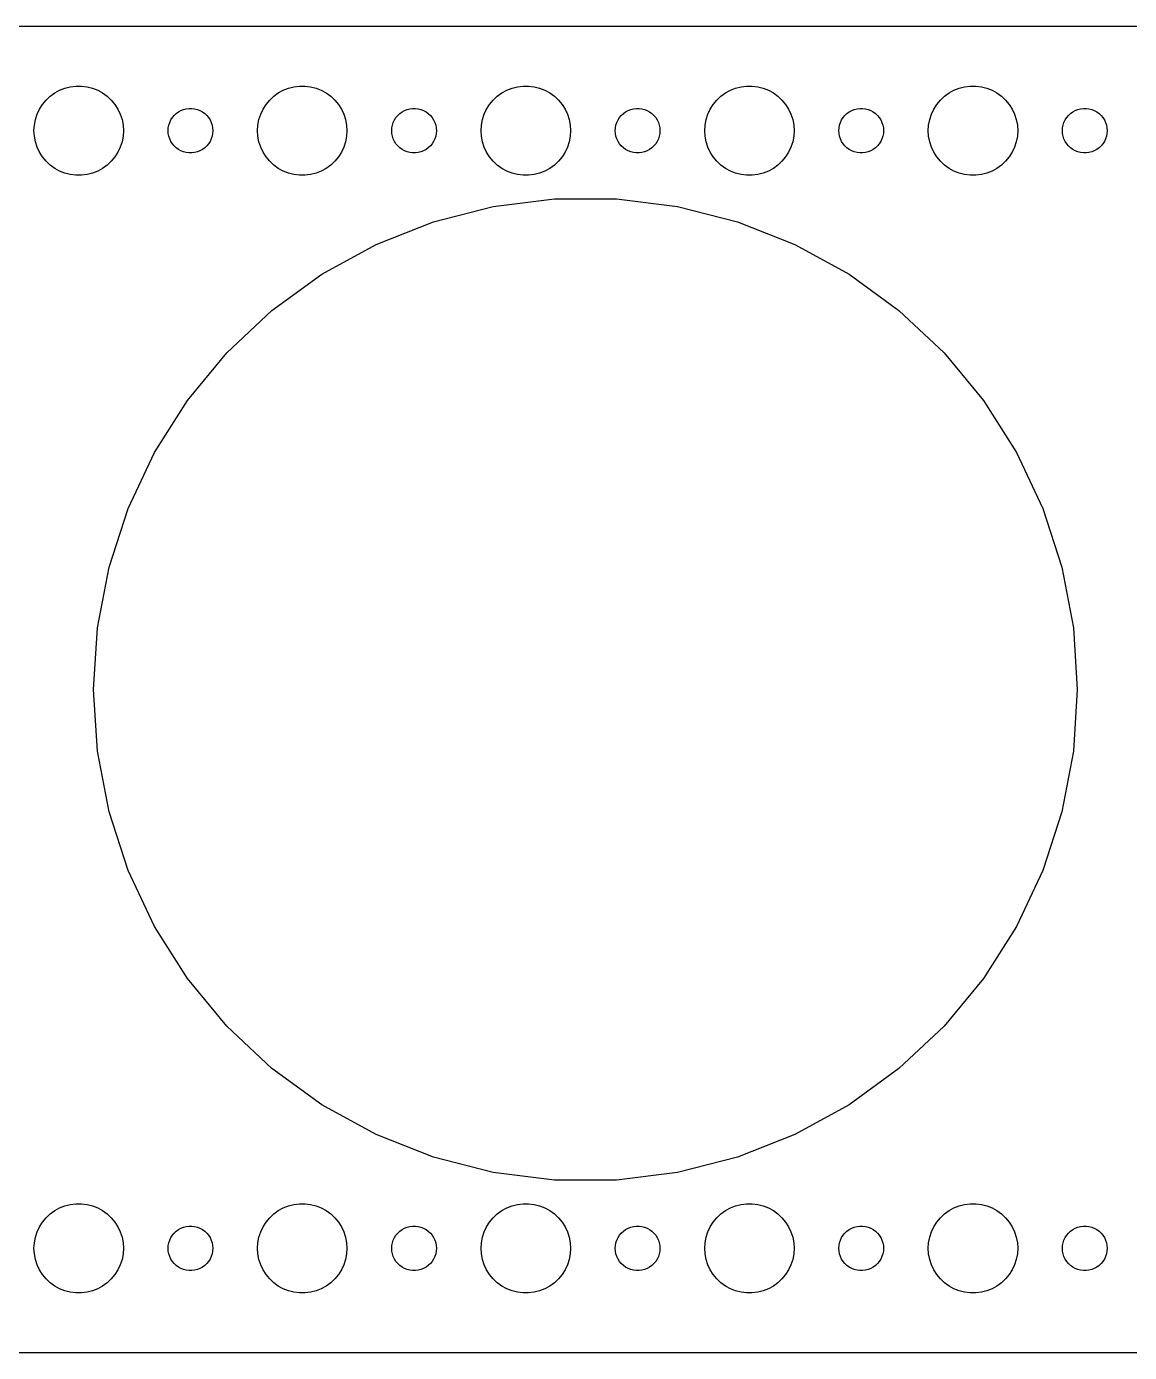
# Model space of a CAD drawing. Header units: metres. Extents: x -187 to 187, y -44 to 44.
# Drawn here: x -108.5 to -34.5, y -44.5 to 44.5 of the extents above; entities that cross this region are included whole.
import ezdxf

# ---------------------------------------------------------------- set-up
doc = ezdxf.new("R2010")
doc.units = ezdxf.units.M

msp = doc.modelspace()

# ---------------------------------------------------------------- linework, layer by layer
for p, q in [((182.314, 44.4901), (-182.314, 44.4901)), ((-106.607, 40.033), (-106.277, 40.2145)), ((-106.277, 40.2145), (-105.927, 40.3532)), ((-105.927, 40.3532), (-105.562, 40.4469)), ((-105.562, 40.4469), (-105.188, 40.4941)), ((-105.188, 40.4941), (-104.812, 40.4941)), ((-104.812, 40.4941), (-104.438, 40.4469)), ((-104.438, 40.4469), (-104.073, 40.3532)), ((-104.073, 40.3532), (-103.723, 40.2145)), ((-103.723, 40.2145), (-103.393, 40.033)), ((-91.6075, 40.033), (-91.2773, 40.2145)), ((-91.2773, 40.2145), (-90.927, 40.3532)), ((-90.927, 40.3532), (-90.5621, 40.4469)), ((-90.5621, 40.4469), (-90.1884, 40.4941)), ((-90.1884, 40.4941), (-89.8116, 40.4941)), ((-89.8116, 40.4941), (-89.4379, 40.4469)), ((-89.4379, 40.4469), (-89.073, 40.3532)), ((-89.073, 40.3532), (-88.7227, 40.2145)), ((-88.7227, 40.2145), (-88.3925, 40.033)), ((-76.6075, 40.033), (-76.2773, 40.2145)), ((-76.2773, 40.2145), (-75.927, 40.3532)), ((-75.927, 40.3532), (-75.5621, 40.4469)), ((-75.5621, 40.4469), (-75.1884, 40.4941)), ((-75.1884, 40.4941), (-74.8116, 40.4941)), ((-74.8116, 40.4941), (-74.4379, 40.4469)), ((-74.4379, 40.4469), (-74.073, 40.3532)), ((-74.073, 40.3532), (-73.7227, 40.2145)), ((-73.7227, 40.2145), (-73.3925, 40.033)), ((-61.6075, 40.033), (-61.2773, 40.2145)), ((-61.2773, 40.2145), (-60.927, 40.3532)), ((-60.927, 40.3532), (-60.5621, 40.4469)), ((-60.5621, 40.4469), (-60.1884, 40.4941)), ((-60.1884, 40.4941), (-59.8116, 40.4941)), ((-59.8116, 40.4941), (-59.4379, 40.4469)), ((-59.4379, 40.4469), (-59.0729, 40.3532)), ((-59.0729, 40.3532), (-58.7227, 40.2145)), ((-58.7227, 40.2145), (-58.3925, 40.033)), ((-46.6075, 40.033), (-46.2773, 40.2145)), ((-46.2773, 40.2145), (-45.927, 40.3532)), ((-45.927, 40.3532), (-45.5621, 40.4469)), ((-45.5621, 40.4469), (-45.1884, 40.4941)), ((-45.1884, 40.4941), (-44.8116, 40.4941)), ((-44.8116, 40.4941), (-44.4379, 40.4469)), ((-44.4379, 40.4469), (-44.0729, 40.3532)), ((-44.0729, 40.3532), (-43.7227, 40.2145)), ((-43.7227, 40.2145), (-43.3925, 40.033)), ((-107.629, 38.9453), (-107.427, 39.2634)), ((-107.427, 39.2634), (-107.187, 39.5536)), ((-107.187, 39.5536), (-106.912, 39.8115)), ((-106.912, 39.8115), (-106.607, 40.033)), ((-103.393, 40.033), (-103.088, 39.8115)), ((-103.088, 39.8115), (-102.813, 39.5536)), ((-102.813, 39.5536), (-102.573, 39.2634)), ((-102.573, 39.2634), (-102.371, 38.9453)), ((-92.6289, 38.9453), (-92.427, 39.2634)), ((-92.427, 39.2634), (-92.1869, 39.5536)), ((-92.1869, 39.5536), (-91.9123, 39.8115)), ((-91.9123, 39.8115), (-91.6075, 40.033)), ((-88.3925, 40.033), (-88.0877, 39.8115)), ((-88.0877, 39.8115), (-87.8131, 39.5536)), ((-87.8131, 39.5536), (-87.573, 39.2634)), ((-87.573, 39.2634), (-87.3711, 38.9453)), ((-77.6289, 38.9453), (-77.427, 39.2634)), ((-77.427, 39.2634), (-77.1869, 39.5536)), ((-77.1869, 39.5536), (-76.9123, 39.8115)), ((-76.9123, 39.8115), (-76.6075, 40.033)), ((-73.3925, 40.033), (-73.0877, 39.8115)), ((-73.0877, 39.8115), (-72.8131, 39.5536)), ((-72.8131, 39.5536), (-72.573, 39.2634)), ((-72.573, 39.2634), (-72.3711, 38.9453)), ((-62.6289, 38.9453), (-62.427, 39.2634)), ((-62.427, 39.2634), (-62.1869, 39.5536)), ((-62.1869, 39.5536), (-61.9123, 39.8115)), ((-61.9123, 39.8115), (-61.6075, 40.033)), ((-58.3925, 40.033), (-58.0877, 39.8115)), ((-58.0877, 39.8115), (-57.8131, 39.5536)), ((-57.8131, 39.5536), (-57.5729, 39.2634)), ((-57.5729, 39.2634), (-57.3711, 38.9453)), ((-47.6289, 38.9453), (-47.427, 39.2634)), ((-47.427, 39.2634), (-47.1869, 39.5536)), ((-47.1869, 39.5536), (-46.9123, 39.8115)), ((-46.9123, 39.8115), (-46.6075, 40.033)), ((-43.3925, 40.033), (-43.0877, 39.8115)), ((-43.0877, 39.8115), (-42.8131, 39.5536)), ((-42.8131, 39.5536), (-42.5729, 39.2634)), ((-42.5729, 39.2634), (-42.3711, 38.9453)), ((-107.906, 38.2461), (-107.789, 38.6044)), ((-107.789, 38.6044), (-107.629, 38.9453)), ((-102.371, 38.9453), (-102.211, 38.6044)), ((-102.211, 38.6044), (-102.094, 38.2461)), ((-98.8145, 38.2226), (-98.7135, 38.3817)), ((-98.7135, 38.3817), (-98.5934, 38.5268)), ((-98.5934, 38.5268), (-98.4561, 38.6558)), ((-98.4561, 38.6558), (-98.3037, 38.7665)), ((-98.3037, 38.7665), (-98.1387, 38.8572)), ((-98.1387, 38.8572), (-97.9635, 38.9266)), ((-97.9635, 38.9266), (-97.7811, 38.9734)), ((-97.7811, 38.9734), (-97.5942, 38.997)), ((-97.5942, 38.997), (-97.4058, 38.997)), ((-97.4058, 38.997), (-97.2189, 38.9734)), ((-97.2189, 38.9734), (-97.0365, 38.9266)), ((-97.0365, 38.9266), (-96.8613, 38.8572)), ((-96.8613, 38.8572), (-96.6963, 38.7665)), ((-96.6963, 38.7665), (-96.5439, 38.6558)), ((-96.5439, 38.6558), (-96.4065, 38.5268)), ((-96.4065, 38.5268), (-96.2865, 38.3817)), ((-96.2865, 38.3817), (-96.1855, 38.2226)), ((-92.9057, 38.2461), (-92.7893, 38.6044)), ((-92.7893, 38.6044), (-92.6289, 38.9453)), ((-87.3711, 38.9453), (-87.2107, 38.6044)), ((-87.2107, 38.6044), (-87.0943, 38.2461)), ((-83.8145, 38.2226), (-83.7135, 38.3817)), ((-83.7135, 38.3817), (-83.5934, 38.5268)), ((-83.5934, 38.5268), (-83.4561, 38.6558)), ((-83.4561, 38.6558), (-83.3037, 38.7665)), ((-83.3037, 38.7665), (-83.1387, 38.8572)), ((-83.1387, 38.8572), (-82.9635, 38.9266)), ((-82.9635, 38.9266), (-82.7811, 38.9734)), ((-82.7811, 38.9734), (-82.5942, 38.997)), ((-82.5942, 38.997), (-82.4058, 38.997)), ((-82.4058, 38.997), (-82.2189, 38.9734)), ((-82.2189, 38.9734), (-82.0365, 38.9266)), ((-82.0365, 38.9266), (-81.8613, 38.8572)), ((-81.8613, 38.8572), (-81.6963, 38.7665)), ((-81.6963, 38.7665), (-81.5439, 38.6558)), ((-81.5439, 38.6558), (-81.4065, 38.5268)), ((-81.4065, 38.5268), (-81.2865, 38.3817)), ((-81.2865, 38.3817), (-81.1855, 38.2226)), ((-77.9057, 38.2461), (-77.7893, 38.6044)), ((-77.7893, 38.6044), (-77.6289, 38.9453)), ((-72.3711, 38.9453), (-72.2107, 38.6044)), ((-72.2107, 38.6044), (-72.0943, 38.2461)), ((-68.8145, 38.2226), (-68.7135, 38.3817)), ((-68.7135, 38.3817), (-68.5934, 38.5268)), ((-68.5934, 38.5268), (-68.4561, 38.6558)), ((-68.4561, 38.6558), (-68.3037, 38.7665)), ((-68.3037, 38.7665), (-68.1387, 38.8572)), ((-68.1387, 38.8572), (-67.9635, 38.9266)), ((-67.9635, 38.9266), (-67.7811, 38.9734)), ((-67.7811, 38.9734), (-67.5942, 38.997)), ((-67.5942, 38.997), (-67.4058, 38.997)), ((-67.4058, 38.997), (-67.2189, 38.9734)), ((-67.2189, 38.9734), (-67.0365, 38.9266)), ((-67.0365, 38.9266), (-66.8613, 38.8572)), ((-66.8613, 38.8572), (-66.6963, 38.7665)), ((-66.6963, 38.7665), (-66.5439, 38.6558)), ((-66.5439, 38.6558), (-66.4065, 38.5268)), ((-66.4065, 38.5268), (-66.2865, 38.3817)), ((-66.2865, 38.3817), (-66.1855, 38.2226)), ((-62.9057, 38.2461), (-62.7893, 38.6044)), ((-62.7893, 38.6044), (-62.6289, 38.9453)), ((-57.3711, 38.9453), (-57.2107, 38.6044)), ((-57.2107, 38.6044), (-57.0942, 38.2461)), ((-53.8145, 38.2226), (-53.7135, 38.3817)), ((-53.7135, 38.3817), (-53.5934, 38.5268)), ((-53.5934, 38.5268), (-53.4561, 38.6558)), ((-53.4561, 38.6558), (-53.3037, 38.7665)), ((-53.3037, 38.7665), (-53.1387, 38.8572)), ((-53.1387, 38.8572), (-52.9635, 38.9266)), ((-52.9635, 38.9266), (-52.7811, 38.9734)), ((-52.7811, 38.9734), (-52.5942, 38.997)), ((-52.5942, 38.997), (-52.4058, 38.997)), ((-52.4058, 38.997), (-52.2189, 38.9734)), ((-52.2189, 38.9734), (-52.0365, 38.9266)), ((-52.0365, 38.9266), (-51.8613, 38.8572)), ((-51.8613, 38.8572), (-51.6963, 38.7665)), ((-51.6963, 38.7665), (-51.5439, 38.6558)), ((-51.5439, 38.6558), (-51.4065, 38.5268)), ((-51.4065, 38.5268), (-51.2865, 38.3817)), ((-51.2865, 38.3817), (-51.1855, 38.2226)), ((-47.9057, 38.2461), (-47.7893, 38.6044)), ((-47.7893, 38.6044), (-47.6289, 38.9453)), ((-42.3711, 38.9453), (-42.2107, 38.6044)), ((-42.2107, 38.6044), (-42.0942, 38.2461)), ((-38.8145, 38.2226), (-38.7135, 38.3817)), ((-38.7135, 38.3817), (-38.5934, 38.5268)), ((-38.5934, 38.5268), (-38.4561, 38.6558)), ((-38.4561, 38.6558), (-38.3037, 38.7665)), ((-38.3037, 38.7665), (-38.1387, 38.8572)), ((-38.1387, 38.8572), (-37.9635, 38.9266)), ((-37.9635, 38.9266), (-37.7811, 38.9734)), ((-37.7811, 38.9734), (-37.5942, 38.997)), ((-37.5942, 38.997), (-37.4058, 38.997)), ((-37.4058, 38.997), (-37.2189, 38.9734)), ((-37.2189, 38.9734), (-37.0365, 38.9266)), ((-37.0365, 38.9266), (-36.8613, 38.8572)), ((-36.8613, 38.8572), (-36.6963, 38.7665)), ((-36.6963, 38.7665), (-36.5439, 38.6558)), ((-36.5439, 38.6558), (-36.4065, 38.5268)), ((-36.4065, 38.5268), (-36.2865, 38.3817)), ((-36.2865, 38.3817), (-36.1855, 38.2226)), ((-108, 37.5), (-107.976, 37.876)), ((-107.976, 37.124), (-108, 37.5)), ((-107.976, 37.876), (-107.906, 38.2461)), ((-102.094, 38.2461), (-102.024, 37.876)), ((-102.024, 37.876), (-102, 37.5)), ((-102, 37.5), (-102.024, 37.124)), ((-99, 37.5), (-98.9882, 37.688)), ((-98.9882, 37.312), (-99, 37.5)), ((-98.9882, 37.688), (-98.9529, 37.873)), ((-98.9529, 37.873), (-98.8947, 38.0522)), ((-98.8947, 38.0522), (-98.8145, 38.2226)), ((-96.1855, 38.2226), (-96.1053, 38.0522)), ((-96.1053, 38.0522), (-96.0471, 37.873)), ((-96.0471, 37.873), (-96.0118, 37.688)), ((-96.0118, 37.688), (-96, 37.5)), ((-96, 37.5), (-96.0118, 37.312)), ((-93, 37.5), (-92.9763, 37.876)), ((-92.9763, 37.124), (-93, 37.5)), ((-92.9763, 37.876), (-92.9057, 38.2461)), ((-87.0943, 38.2461), (-87.0237, 37.876)), ((-87.0237, 37.876), (-87, 37.5)), ((-87, 37.5), (-87.0237, 37.124)), ((-84, 37.5), (-83.9882, 37.688)), ((-83.9882, 37.312), (-84, 37.5)), ((-83.9882, 37.688), (-83.9529, 37.873)), ((-83.9529, 37.873), (-83.8947, 38.0522)), ((-83.8947, 38.0522), (-83.8145, 38.2226)), ((-81.1855, 38.2226), (-81.1053, 38.0522)), ((-81.1053, 38.0522), (-81.0471, 37.873)), ((-81.0471, 37.873), (-81.0118, 37.688)), ((-81.0118, 37.688), (-81, 37.5)), ((-81, 37.5), (-81.0118, 37.312)), ((-78, 37.5), (-77.9763, 37.876)), ((-77.9763, 37.124), (-78, 37.5)), ((-77.9763, 37.876), (-77.9057, 38.2461)), ((-72.0943, 38.2461), (-72.0237, 37.876)), ((-72.0237, 37.876), (-72, 37.5)), ((-72, 37.5), (-72.0237, 37.124)), ((-69, 37.5), (-68.9882, 37.688)), ((-68.9882, 37.312), (-69, 37.5)), ((-68.9882, 37.688), (-68.9529, 37.873)), ((-68.9529, 37.873), (-68.8947, 38.0522)), ((-68.8947, 38.0522), (-68.8145, 38.2226)), ((-66.1855, 38.2226), (-66.1053, 38.0522)), ((-66.1053, 38.0522), (-66.0471, 37.873)), ((-66.0471, 37.873), (-66.0118, 37.688)), ((-66.0118, 37.688), (-66, 37.5)), ((-66, 37.5), (-66.0118, 37.312)), ((-63, 37.5), (-62.9763, 37.876)), ((-62.9763, 37.124), (-63, 37.5)), ((-62.9763, 37.876), (-62.9057, 38.2461)), ((-57.0942, 38.2461), (-57.0237, 37.876)), ((-57.0237, 37.876), (-57, 37.5)), ((-57, 37.5), (-57.0237, 37.124)), ((-54, 37.5), (-53.9882, 37.688)), ((-53.9882, 37.312), (-54, 37.5)), ((-53.9882, 37.688), (-53.9529, 37.873)), ((-53.9529, 37.873), (-53.8947, 38.0522)), ((-53.8947, 38.0522), (-53.8145, 38.2226)), ((-51.1855, 38.2226), (-51.1053, 38.0522)), ((-51.1053, 38.0522), (-51.0471, 37.873)), ((-51.0471, 37.873), (-51.0118, 37.688)), ((-51.0118, 37.688), (-51, 37.5)), ((-51, 37.5), (-51.0118, 37.312)), ((-48, 37.5), (-47.9763, 37.876)), ((-47.9763, 37.124), (-48, 37.5)), ((-47.9763, 37.876), (-47.9057, 38.2461)), ((-42.0942, 38.2461), (-42.0237, 37.876)), ((-42.0237, 37.876), (-42, 37.5)), ((-42, 37.5), (-42.0237, 37.124)), ((-39, 37.5), (-38.9882, 37.688)), ((-38.9882, 37.312), (-39, 37.5)), ((-38.9882, 37.688), (-38.9529, 37.873)), ((-38.9529, 37.873), (-38.8947, 38.0522)), ((-38.8947, 38.0522), (-38.8145, 38.2226)), ((-36.1855, 38.2226), (-36.1053, 38.0522)), ((-36.1053, 38.0522), (-36.0471, 37.873)), ((-36.0471, 37.873), (-36.0118, 37.688)), ((-36.0118, 37.688), (-36, 37.5)), ((-36, 37.5), (-36.0118, 37.312)), ((-107.906, 36.7539), (-107.976, 37.124)), ((-107.789, 36.3956), (-107.906, 36.7539)), ((-102.094, 36.7539), (-102.211, 36.3956)), ((-102.024, 37.124), (-102.094, 36.7539)), ((-98.9529, 37.127), (-98.9882, 37.312)), ((-98.8947, 36.9478), (-98.9529, 37.127)), ((-98.8145, 36.7774), (-98.8947, 36.9478)), ((-98.7135, 36.6183), (-98.8145, 36.7774)), ((-98.5934, 36.4732), (-98.7135, 36.6183)), ((-96.2865, 36.6183), (-96.4065, 36.4732)), ((-96.1855, 36.7774), (-96.2865, 36.6183)), ((-96.1053, 36.9478), (-96.1855, 36.7774)), ((-96.0471, 37.127), (-96.1053, 36.9478)), ((-96.0118, 37.312), (-96.0471, 37.127)), ((-92.9057, 36.7539), (-92.9763, 37.124)), ((-92.7893, 36.3956), (-92.9057, 36.7539)), ((-87.0943, 36.7539), (-87.2107, 36.3956)), ((-87.0237, 37.124), (-87.0943, 36.7539)), ((-83.9529, 37.127), (-83.9882, 37.312)), ((-83.8947, 36.9478), (-83.9529, 37.127)), ((-83.8145, 36.7774), (-83.8947, 36.9478)), ((-83.7135, 36.6183), (-83.8145, 36.7774)), ((-83.5934, 36.4732), (-83.7135, 36.6183)), ((-81.2865, 36.6183), (-81.4065, 36.4732)), ((-81.1855, 36.7774), (-81.2865, 36.6183)), ((-81.1053, 36.9478), (-81.1855, 36.7774)), ((-81.0471, 37.127), (-81.1053, 36.9478)), ((-81.0118, 37.312), (-81.0471, 37.127)), ((-77.9057, 36.7539), (-77.9763, 37.124)), ((-77.7893, 36.3956), (-77.9057, 36.7539)), ((-72.0943, 36.7539), (-72.2107, 36.3956)), ((-72.0237, 37.124), (-72.0943, 36.7539)), ((-68.9529, 37.127), (-68.9882, 37.312)), ((-68.8947, 36.9478), (-68.9529, 37.127)), ((-68.8145, 36.7774), (-68.8947, 36.9478)), ((-68.7135, 36.6183), (-68.8145, 36.7774)), ((-68.5934, 36.4732), (-68.7135, 36.6183)), ((-66.2865, 36.6183), (-66.4065, 36.4732)), ((-66.1855, 36.7774), (-66.2865, 36.6183)), ((-66.1053, 36.9478), (-66.1855, 36.7774)), ((-66.0471, 37.127), (-66.1053, 36.9478)), ((-66.0118, 37.312), (-66.0471, 37.127)), ((-62.9057, 36.7539), (-62.9763, 37.124)), ((-62.7893, 36.3956), (-62.9057, 36.7539)), ((-57.0942, 36.7539), (-57.2107, 36.3956)), ((-57.0237, 37.124), (-57.0942, 36.7539)), ((-53.9529, 37.127), (-53.9882, 37.312)), ((-53.8947, 36.9478), (-53.9529, 37.127)), ((-53.8145, 36.7774), (-53.8947, 36.9478)), ((-53.7135, 36.6183), (-53.8145, 36.7774)), ((-53.5934, 36.4732), (-53.7135, 36.6183)), ((-51.2865, 36.6183), (-51.4065, 36.4732)), ((-51.1855, 36.7774), (-51.2865, 36.6183)), ((-51.1053, 36.9478), (-51.1855, 36.7774)), ((-51.0471, 37.127), (-51.1053, 36.9478)), ((-51.0118, 37.312), (-51.0471, 37.127)), ((-47.9057, 36.7539), (-47.9763, 37.124)), ((-47.7893, 36.3956), (-47.9057, 36.7539)), ((-42.0942, 36.7539), (-42.2107, 36.3956)), ((-42.0237, 37.124), (-42.0942, 36.7539)), ((-38.9529, 37.127), (-38.9882, 37.312)), ((-38.8947, 36.9478), (-38.9529, 37.127)), ((-38.8145, 36.7774), (-38.8947, 36.9478)), ((-38.7135, 36.6183), (-38.8145, 36.7774)), ((-38.5934, 36.4732), (-38.7135, 36.6183)), ((-36.2865, 36.6183), (-36.4065, 36.4732)), ((-36.1855, 36.7774), (-36.2865, 36.6183)), ((-36.1053, 36.9478), (-36.1855, 36.7774)), ((-36.0471, 37.127), (-36.1053, 36.9478)), ((-36.0118, 37.312), (-36.0471, 37.127)), ((-107.629, 36.0547), (-107.789, 36.3956)), ((-107.427, 35.7366), (-107.629, 36.0547)), ((-107.187, 35.4464), (-107.427, 35.7366)), ((-102.573, 35.7366), (-102.813, 35.4464)), ((-102.371, 36.0547), (-102.573, 35.7366)), ((-102.211, 36.3956), (-102.371, 36.0547)), ((-98.4561, 36.3442), (-98.5934, 36.4732)), ((-98.3037, 36.2335), (-98.4561, 36.3442)), ((-98.1387, 36.1428), (-98.3037, 36.2335)), ((-97.9635, 36.0734), (-98.1387, 36.1428)), ((-97.7811, 36.0266), (-97.9635, 36.0734)), ((-97.5942, 36.003), (-97.7811, 36.0266)), ((-97.4058, 36.003), (-97.5942, 36.003)), ((-97.2189, 36.0266), (-97.4058, 36.003)), ((-97.0365, 36.0734), (-97.2189, 36.0266)), ((-96.8613, 36.1428), (-97.0365, 36.0734)), ((-96.6963, 36.2335), (-96.8613, 36.1428)), ((-96.5439, 36.3442), (-96.6963, 36.2335)), ((-96.4065, 36.4732), (-96.5439, 36.3442)), ((-92.6289, 36.0547), (-92.7893, 36.3956)), ((-92.427, 35.7366), (-92.6289, 36.0547)), ((-92.1869, 35.4464), (-92.427, 35.7366)), ((-87.573, 35.7366), (-87.8131, 35.4464)), ((-87.3711, 36.0547), (-87.573, 35.7366)), ((-87.2107, 36.3956), (-87.3711, 36.0547)), ((-83.4561, 36.3442), (-83.5934, 36.4732)), ((-83.3037, 36.2335), (-83.4561, 36.3442)), ((-83.1387, 36.1428), (-83.3037, 36.2335)), ((-82.9635, 36.0734), (-83.1387, 36.1428)), ((-82.7811, 36.0266), (-82.9635, 36.0734)), ((-82.5942, 36.003), (-82.7811, 36.0266)), ((-82.4058, 36.003), (-82.5942, 36.003)), ((-82.2189, 36.0266), (-82.4058, 36.003)), ((-82.0365, 36.0734), (-82.2189, 36.0266)), ((-81.8613, 36.1428), (-82.0365, 36.0734)), ((-81.6963, 36.2335), (-81.8613, 36.1428)), ((-81.5439, 36.3442), (-81.6963, 36.2335)), ((-81.4065, 36.4732), (-81.5439, 36.3442)), ((-77.6289, 36.0547), (-77.7893, 36.3956)), ((-77.427, 35.7366), (-77.6289, 36.0547)), ((-77.1869, 35.4464), (-77.427, 35.7366)), ((-72.573, 35.7366), (-72.8131, 35.4464)), ((-72.3711, 36.0547), (-72.573, 35.7366)), ((-72.2107, 36.3956), (-72.3711, 36.0547)), ((-68.4561, 36.3442), (-68.5934, 36.4732)), ((-68.3037, 36.2335), (-68.4561, 36.3442)), ((-68.1387, 36.1428), (-68.3037, 36.2335)), ((-67.9635, 36.0734), (-68.1387, 36.1428)), ((-67.7811, 36.0266), (-67.9635, 36.0734)), ((-67.5942, 36.003), (-67.7811, 36.0266)), ((-67.4058, 36.003), (-67.5942, 36.003)), ((-67.2189, 36.0266), (-67.4058, 36.003)), ((-67.0365, 36.0734), (-67.2189, 36.0266)), ((-66.8613, 36.1428), (-67.0365, 36.0734)), ((-66.6963, 36.2335), (-66.8613, 36.1428)), ((-66.5439, 36.3442), (-66.6963, 36.2335)), ((-66.4065, 36.4732), (-66.5439, 36.3442)), ((-62.6289, 36.0547), (-62.7893, 36.3956)), ((-62.427, 35.7366), (-62.6289, 36.0547)), ((-62.1869, 35.4464), (-62.427, 35.7366)), ((-57.5729, 35.7366), (-57.8131, 35.4464)), ((-57.3711, 36.0547), (-57.5729, 35.7366)), ((-57.2107, 36.3956), (-57.3711, 36.0547)), ((-53.4561, 36.3442), (-53.5934, 36.4732)), ((-53.3037, 36.2335), (-53.4561, 36.3442)), ((-53.1387, 36.1428), (-53.3037, 36.2335)), ((-52.9635, 36.0734), (-53.1387, 36.1428)), ((-52.7811, 36.0266), (-52.9635, 36.0734)), ((-52.5942, 36.003), (-52.7811, 36.0266)), ((-52.4058, 36.003), (-52.5942, 36.003)), ((-52.2189, 36.0266), (-52.4058, 36.003)), ((-52.0365, 36.0734), (-52.2189, 36.0266)), ((-51.8613, 36.1428), (-52.0365, 36.0734)), ((-51.6963, 36.2335), (-51.8613, 36.1428)), ((-51.5439, 36.3442), (-51.6963, 36.2335)), ((-51.4065, 36.4732), (-51.5439, 36.3442)), ((-47.6289, 36.0547), (-47.7893, 36.3956)), ((-47.427, 35.7366), (-47.6289, 36.0547)), ((-47.1869, 35.4464), (-47.427, 35.7366)), ((-42.5729, 35.7366), (-42.8131, 35.4464)), ((-42.3711, 36.0547), (-42.5729, 35.7366)), ((-42.2107, 36.3956), (-42.3711, 36.0547)), ((-38.4561, 36.3442), (-38.5934, 36.4732)), ((-38.3037, 36.2335), (-38.4561, 36.3442)), ((-38.1387, 36.1428), (-38.3037, 36.2335)), ((-37.9635, 36.0734), (-38.1387, 36.1428)), ((-37.7811, 36.0266), (-37.9635, 36.0734)), ((-37.5942, 36.003), (-37.7811, 36.0266)), ((-37.4058, 36.003), (-37.5942, 36.003)), ((-37.2189, 36.0266), (-37.4058, 36.003)), ((-37.0365, 36.0734), (-37.2189, 36.0266)), ((-36.8613, 36.1428), (-37.0365, 36.0734)), ((-36.6963, 36.2335), (-36.8613, 36.1428)), ((-36.5439, 36.3442), (-36.6963, 36.2335)), ((-36.4065, 36.4732), (-36.5439, 36.3442)), ((-106.912, 35.1885), (-107.187, 35.4464)), ((-106.607, 34.967), (-106.912, 35.1885)), ((-106.277, 34.7855), (-106.607, 34.967)), ((-105.927, 34.6468), (-106.277, 34.7855)), ((-103.723, 34.7855), (-104.073, 34.6468)), ((-103.393, 34.967), (-103.723, 34.7855)), ((-103.088, 35.1885), (-103.393, 34.967)), ((-102.813, 35.4464), (-103.088, 35.1885)), ((-91.9123, 35.1885), (-92.1869, 35.4464)), ((-91.6075, 34.967), (-91.9123, 35.1885)), ((-91.2773, 34.7855), (-91.6075, 34.967)), ((-90.927, 34.6468), (-91.2773, 34.7855)), ((-88.7227, 34.7855), (-89.073, 34.6468)), ((-88.3925, 34.967), (-88.7227, 34.7855)), ((-88.0877, 35.1885), (-88.3925, 34.967)), ((-87.8131, 35.4464), (-88.0877, 35.1885)), ((-76.9123, 35.1885), (-77.1869, 35.4464)), ((-76.6075, 34.967), (-76.9123, 35.1885)), ((-76.2773, 34.7855), (-76.6075, 34.967)), ((-75.927, 34.6468), (-76.2773, 34.7855)), ((-73.7227, 34.7855), (-74.073, 34.6468)), ((-73.3925, 34.967), (-73.7227, 34.7855)), ((-73.0877, 35.1885), (-73.3925, 34.967)), ((-72.8131, 35.4464), (-73.0877, 35.1885)), ((-61.9123, 35.1885), (-62.1869, 35.4464)), ((-61.6075, 34.967), (-61.9123, 35.1885)), ((-61.2773, 34.7855), (-61.6075, 34.967)), ((-60.927, 34.6468), (-61.2773, 34.7855)), ((-58.7227, 34.7855), (-59.0729, 34.6468)), ((-58.3925, 34.967), (-58.7227, 34.7855)), ((-58.0877, 35.1885), (-58.3925, 34.967)), ((-57.8131, 35.4464), (-58.0877, 35.1885)), ((-46.9123, 35.1885), (-47.1869, 35.4464)), ((-46.6075, 34.967), (-46.9123, 35.1885)), ((-46.2773, 34.7855), (-46.6075, 34.967)), ((-45.927, 34.6468), (-46.2773, 34.7855)), ((-43.7227, 34.7855), (-44.0729, 34.6468)), ((-43.3925, 34.967), (-43.7227, 34.7855)), ((-43.0877, 35.1885), (-43.3925, 34.967)), ((-42.8131, 35.4464), (-43.0877, 35.1885)), ((-105.562, 34.5531), (-105.927, 34.6468)), ((-105.188, 34.5059), (-105.562, 34.5531)), ((-104.812, 34.5059), (-105.188, 34.5059)), ((-104.438, 34.5531), (-104.812, 34.5059)), ((-104.073, 34.6468), (-104.438, 34.5531)), ((-90.5621, 34.5531), (-90.927, 34.6468)), ((-90.1884, 34.5059), (-90.5621, 34.5531)), ((-89.8116, 34.5059), (-90.1884, 34.5059)), ((-89.4379, 34.5531), (-89.8116, 34.5059)), ((-89.073, 34.6468), (-89.4379, 34.5531)), ((-75.5621, 34.5531), (-75.927, 34.6468)), ((-75.1884, 34.5059), (-75.5621, 34.5531)), ((-74.8116, 34.5059), (-75.1884, 34.5059)), ((-74.4379, 34.5531), (-74.8116, 34.5059)), ((-74.073, 34.6468), (-74.4379, 34.5531)), ((-60.5621, 34.5531), (-60.927, 34.6468)), ((-60.1884, 34.5059), (-60.5621, 34.5531)), ((-59.8116, 34.5059), (-60.1884, 34.5059)), ((-59.4379, 34.5531), (-59.8116, 34.5059)), ((-59.0729, 34.6468), (-59.4379, 34.5531)), ((-45.5621, 34.5531), (-45.927, 34.6468)), ((-45.1884, 34.5059), (-45.5621, 34.5531)), ((-44.8116, 34.5059), (-45.1884, 34.5059)), ((-44.4379, 34.5531), (-44.8116, 34.5059)), ((-44.0729, 34.6468), (-44.4379, 34.5531)), ((-77.1836, 32.4155), (-73.0721, 32.9349)), ((-73.0721, 32.9349), (-68.9279, 32.9349)), ((-68.9279, 32.9349), (-64.8164, 32.4155)), ((-81.1976, 31.3849), (-77.1836, 32.4155)), ((-64.8164, 32.4155), (-60.8024, 31.3849)), ((-85.0507, 29.8593), (-81.1976, 31.3849)), ((-60.8024, 31.3849), (-56.9493, 29.8593)), ((-88.6823, 27.8628), (-85.0507, 29.8593)), ((-56.9493, 29.8593), (-53.3177, 27.8628)), ((-92.035, 25.4269), (-88.6823, 27.8628)), ((-53.3177, 27.8628), (-49.965, 25.4269)), ((-95.056, 22.59), (-92.035, 25.4269)), ((-49.965, 25.4269), (-46.944, 22.59)), ((-97.6976, 19.3969), (-95.056, 22.59)), ((-46.944, 22.59), (-44.3024, 19.3969)), ((-99.9181, 15.8979), (-97.6976, 19.3969)), ((-44.3024, 19.3969), (-42.0819, 15.8979)), ((-101.683, 12.1481), (-99.9181, 15.8979)), ((-42.0819, 15.8979), (-40.3174, 12.1481)), ((-102.963, 8.20676), (-101.683, 12.1481)), ((-40.3174, 12.1481), (-39.0367, 8.20676)), ((-103.74, 4.13599), (-102.963, 8.20676)), ((-39.0367, 8.20676), (-38.2602, 4.13599)), ((-104, 0), (-103.74, 4.13599)), ((-38.2602, 4.13599), (-38, 0)), ((-103.74, -4.13599), (-104, 0)), ((-38, 0), (-38.2602, -4.13599)), ((-102.963, -8.20676), (-103.74, -4.13599)), ((-38.2602, -4.13599), (-39.0367, -8.20676)), ((-101.683, -12.1481), (-102.963, -8.20676)), ((-39.0367, -8.20676), (-40.3174, -12.1481)), ((-99.9181, -15.8979), (-101.683, -12.1481)), ((-40.3174, -12.1481), (-42.0819, -15.8979)), ((-97.6976, -19.3969), (-99.9181, -15.8979)), ((-42.0819, -15.8979), (-44.3024, -19.3969)), ((-95.056, -22.59), (-97.6976, -19.3969)), ((-44.3024, -19.3969), (-46.944, -22.59)), ((-92.035, -25.4269), (-95.056, -22.59)), ((-46.944, -22.59), (-49.965, -25.4269)), ((-88.6823, -27.8628), (-92.035, -25.4269)), ((-49.965, -25.4269), (-53.3177, -27.8628)), ((-85.0507, -29.8593), (-88.6823, -27.8628)), ((-53.3177, -27.8628), (-56.9493, -29.8593)), ((-81.1976, -31.3849), (-85.0507, -29.8593)), ((-56.9493, -29.8593), (-60.8024, -31.3849)), ((-77.1836, -32.4155), (-81.1976, -31.3849)), ((-60.8024, -31.3849), (-64.8164, -32.4155)), ((-73.0721, -32.9349), (-77.1836, -32.4155)), ((-64.8164, -32.4155), (-68.9279, -32.9349)), ((-68.9279, -32.9349), (-73.0721, -32.9349)), ((-106.277, -34.7855), (-105.927, -34.6468)), ((-105.927, -34.6468), (-105.562, -34.5531)), ((-105.562, -34.5531), (-105.188, -34.5059)), ((-105.188, -34.5059), (-104.812, -34.5059)), ((-104.812, -34.5059), (-104.438, -34.5531)), ((-104.438, -34.5531), (-104.073, -34.6468)), ((-104.073, -34.6468), (-103.723, -34.7855)), ((-91.2773, -34.7855), (-90.927, -34.6468)), ((-90.927, -34.6468), (-90.5621, -34.5531)), ((-90.5621, -34.5531), (-90.1884, -34.5059)), ((-90.1884, -34.5059), (-89.8116, -34.5059)), ((-89.8116, -34.5059), (-89.4379, -34.5531)), ((-89.4379, -34.5531), (-89.073, -34.6468)), ((-89.073, -34.6468), (-88.7227, -34.7855)), ((-76.2773, -34.7855), (-75.927, -34.6468)), ((-75.927, -34.6468), (-75.5621, -34.5531)), ((-75.5621, -34.5531), (-75.1884, -34.5059)), ((-75.1884, -34.5059), (-74.8116, -34.5059)), ((-74.8116, -34.5059), (-74.4379, -34.5531)), ((-74.4379, -34.5531), (-74.073, -34.6468)), ((-74.073, -34.6468), (-73.7227, -34.7855)), ((-61.2773, -34.7855), (-60.927, -34.6468)), ((-60.927, -34.6468), (-60.5621, -34.5531)), ((-60.5621, -34.5531), (-60.1884, -34.5059)), ((-60.1884, -34.5059), (-59.8116, -34.5059)), ((-59.8116, -34.5059), (-59.4379, -34.5531)), ((-59.4379, -34.5531), (-59.0729, -34.6468)), ((-59.0729, -34.6468), (-58.7227, -34.7855)), ((-46.2773, -34.7855), (-45.927, -34.6468)), ((-45.927, -34.6468), (-45.5621, -34.5531)), ((-45.5621, -34.5531), (-45.1884, -34.5059)), ((-45.1884, -34.5059), (-44.8116, -34.5059)), ((-44.8116, -34.5059), (-44.4379, -34.5531)), ((-44.4379, -34.5531), (-44.0729, -34.6468)), ((-44.0729, -34.6468), (-43.7227, -34.7855)), ((-107.427, -35.7366), (-107.187, -35.4464)), ((-107.187, -35.4464), (-106.912, -35.1885)), ((-106.912, -35.1885), (-106.607, -34.967)), ((-106.607, -34.967), (-106.277, -34.7855)), ((-103.723, -34.7855), (-103.393, -34.967)), ((-103.393, -34.967), (-103.088, -35.1885)), ((-103.088, -35.1885), (-102.813, -35.4464)), ((-102.813, -35.4464), (-102.573, -35.7366)), ((-92.427, -35.7366), (-92.1869, -35.4464)), ((-92.1869, -35.4464), (-91.9123, -35.1885)), ((-91.9123, -35.1885), (-91.6075, -34.967)), ((-91.6075, -34.967), (-91.2773, -34.7855)), ((-88.7227, -34.7855), (-88.3925, -34.967)), ((-88.3925, -34.967), (-88.0877, -35.1885)), ((-88.0877, -35.1885), (-87.8131, -35.4464)), ((-87.8131, -35.4464), (-87.573, -35.7366)), ((-77.427, -35.7366), (-77.1869, -35.4464)), ((-77.1869, -35.4464), (-76.9123, -35.1885)), ((-76.9123, -35.1885), (-76.6075, -34.967)), ((-76.6075, -34.967), (-76.2773, -34.7855)), ((-73.7227, -34.7855), (-73.3925, -34.967)), ((-73.3925, -34.967), (-73.0877, -35.1885)), ((-73.0877, -35.1885), (-72.8131, -35.4464)), ((-72.8131, -35.4464), (-72.573, -35.7366)), ((-62.427, -35.7366), (-62.1869, -35.4464)), ((-62.1869, -35.4464), (-61.9123, -35.1885)), ((-61.9123, -35.1885), (-61.6075, -34.967)), ((-61.6075, -34.967), (-61.2773, -34.7855)), ((-58.7227, -34.7855), (-58.3925, -34.967)), ((-58.3925, -34.967), (-58.0877, -35.1885)), ((-58.0877, -35.1885), (-57.8131, -35.4464)), ((-57.8131, -35.4464), (-57.5729, -35.7366)), ((-47.427, -35.7366), (-47.1869, -35.4464)), ((-47.1869, -35.4464), (-46.9123, -35.1885)), ((-46.9123, -35.1885), (-46.6075, -34.967)), ((-46.6075, -34.967), (-46.2773, -34.7855)), ((-43.7227, -34.7855), (-43.3925, -34.967)), ((-43.3925, -34.967), (-43.0877, -35.1885)), ((-43.0877, -35.1885), (-42.8131, -35.4464)), ((-42.8131, -35.4464), (-42.5729, -35.7366)), ((-107.906, -36.7539), (-107.789, -36.3956)), ((-107.789, -36.3956), (-107.629, -36.0547)), ((-107.629, -36.0547), (-107.427, -35.7366)), ((-102.573, -35.7366), (-102.371, -36.0547)), ((-102.371, -36.0547), (-102.211, -36.3956)), ((-102.211, -36.3956), (-102.094, -36.7539)), ((-98.7135, -36.6183), (-98.5934, -36.4732)), ((-98.5934, -36.4732), (-98.4561, -36.3442)), ((-98.4561, -36.3442), (-98.3037, -36.2335)), ((-98.3037, -36.2335), (-98.1387, -36.1428)), ((-98.1387, -36.1428), (-97.9635, -36.0734)), ((-97.9635, -36.0734), (-97.7811, -36.0266)), ((-97.7811, -36.0266), (-97.5942, -36.003)), ((-97.5942, -36.003), (-97.4058, -36.003)), ((-97.4058, -36.003), (-97.2189, -36.0266)), ((-97.2189, -36.0266), (-97.0365, -36.0734)), ((-97.0365, -36.0734), (-96.8613, -36.1428)), ((-96.8613, -36.1428), (-96.6963, -36.2335)), ((-96.6963, -36.2335), (-96.5439, -36.3442)), ((-96.5439, -36.3442), (-96.4065, -36.4732)), ((-96.4065, -36.4732), (-96.2865, -36.6183)), ((-92.9057, -36.7539), (-92.7893, -36.3956)), ((-92.7893, -36.3956), (-92.6289, -36.0547)), ((-92.6289, -36.0547), (-92.427, -35.7366)), ((-87.573, -35.7366), (-87.3711, -36.0547)), ((-87.3711, -36.0547), (-87.2107, -36.3956)), ((-87.2107, -36.3956), (-87.0943, -36.7539)), ((-83.7135, -36.6183), (-83.5934, -36.4732)), ((-83.5934, -36.4732), (-83.4561, -36.3442)), ((-83.4561, -36.3442), (-83.3037, -36.2335)), ((-83.3037, -36.2335), (-83.1387, -36.1428)), ((-83.1387, -36.1428), (-82.9635, -36.0734)), ((-82.9635, -36.0734), (-82.7811, -36.0266)), ((-82.7811, -36.0266), (-82.5942, -36.003)), ((-82.5942, -36.003), (-82.4058, -36.003)), ((-82.4058, -36.003), (-82.2189, -36.0266)), ((-82.2189, -36.0266), (-82.0365, -36.0734)), ((-82.0365, -36.0734), (-81.8613, -36.1428)), ((-81.8613, -36.1428), (-81.6963, -36.2335)), ((-81.6963, -36.2335), (-81.5439, -36.3442)), ((-81.5439, -36.3442), (-81.4065, -36.4732)), ((-81.4065, -36.4732), (-81.2865, -36.6183)), ((-77.9057, -36.7539), (-77.7893, -36.3956)), ((-77.7893, -36.3956), (-77.6289, -36.0547)), ((-77.6289, -36.0547), (-77.427, -35.7366)), ((-72.573, -35.7366), (-72.3711, -36.0547)), ((-72.3711, -36.0547), (-72.2107, -36.3956)), ((-72.2107, -36.3956), (-72.0943, -36.7539)), ((-68.7135, -36.6183), (-68.5934, -36.4732)), ((-68.5934, -36.4732), (-68.4561, -36.3442)), ((-68.4561, -36.3442), (-68.3037, -36.2335)), ((-68.3037, -36.2335), (-68.1387, -36.1428)), ((-68.1387, -36.1428), (-67.9635, -36.0734)), ((-67.9635, -36.0734), (-67.7811, -36.0266)), ((-67.7811, -36.0266), (-67.5942, -36.003)), ((-67.5942, -36.003), (-67.4058, -36.003)), ((-67.4058, -36.003), (-67.2189, -36.0266)), ((-67.2189, -36.0266), (-67.0365, -36.0734)), ((-67.0365, -36.0734), (-66.8613, -36.1428)), ((-66.8613, -36.1428), (-66.6963, -36.2335)), ((-66.6963, -36.2335), (-66.5439, -36.3442)), ((-66.5439, -36.3442), (-66.4065, -36.4732)), ((-66.4065, -36.4732), (-66.2865, -36.6183)), ((-62.9057, -36.7539), (-62.7893, -36.3956)), ((-62.7893, -36.3956), (-62.6289, -36.0547)), ((-62.6289, -36.0547), (-62.427, -35.7366)), ((-57.5729, -35.7366), (-57.3711, -36.0547)), ((-57.3711, -36.0547), (-57.2107, -36.3956)), ((-57.2107, -36.3956), (-57.0942, -36.7539)), ((-53.7135, -36.6183), (-53.5934, -36.4732)), ((-53.5934, -36.4732), (-53.4561, -36.3442)), ((-53.4561, -36.3442), (-53.3037, -36.2335)), ((-53.3037, -36.2335), (-53.1387, -36.1428)), ((-53.1387, -36.1428), (-52.9635, -36.0734)), ((-52.9635, -36.0734), (-52.7811, -36.0266)), ((-52.7811, -36.0266), (-52.5942, -36.003)), ((-52.5942, -36.003), (-52.4058, -36.003)), ((-52.4058, -36.003), (-52.2189, -36.0266)), ((-52.2189, -36.0266), (-52.0365, -36.0734)), ((-52.0365, -36.0734), (-51.8613, -36.1428)), ((-51.8613, -36.1428), (-51.6963, -36.2335)), ((-51.6963, -36.2335), (-51.5439, -36.3442)), ((-51.5439, -36.3442), (-51.4065, -36.4732)), ((-51.4065, -36.4732), (-51.2865, -36.6183)), ((-47.9057, -36.7539), (-47.7893, -36.3956)), ((-47.7893, -36.3956), (-47.6289, -36.0547)), ((-47.6289, -36.0547), (-47.427, -35.7366)), ((-42.5729, -35.7366), (-42.3711, -36.0547)), ((-42.3711, -36.0547), (-42.2107, -36.3956)), ((-42.2107, -36.3956), (-42.0942, -36.7539)), ((-38.7135, -36.6183), (-38.5934, -36.4732)), ((-38.5934, -36.4732), (-38.4561, -36.3442)), ((-38.4561, -36.3442), (-38.3037, -36.2335)), ((-38.3037, -36.2335), (-38.1387, -36.1428)), ((-38.1387, -36.1428), (-37.9635, -36.0734)), ((-37.9635, -36.0734), (-37.7811, -36.0266)), ((-37.7811, -36.0266), (-37.5942, -36.003)), ((-37.5942, -36.003), (-37.4058, -36.003)), ((-37.4058, -36.003), (-37.2189, -36.0266)), ((-37.2189, -36.0266), (-37.0365, -36.0734)), ((-37.0365, -36.0734), (-36.8613, -36.1428)), ((-36.8613, -36.1428), (-36.6963, -36.2335)), ((-36.6963, -36.2335), (-36.5439, -36.3442)), ((-36.5439, -36.3442), (-36.4065, -36.4732)), ((-36.4065, -36.4732), (-36.2865, -36.6183)), ((-108, -37.5), (-107.976, -37.124)), ((-107.976, -37.124), (-107.906, -36.7539)), ((-102.094, -36.7539), (-102.024, -37.124)), ((-102.024, -37.124), (-102, -37.5)), ((-99, -37.5), (-98.9882, -37.312)), ((-98.9882, -37.312), (-98.9529, -37.127)), ((-98.9529, -37.127), (-98.8947, -36.9478)), ((-98.8947, -36.9478), (-98.8145, -36.7774)), ((-98.8145, -36.7774), (-98.7135, -36.6183)), ((-96.2865, -36.6183), (-96.1855, -36.7774)), ((-96.1855, -36.7774), (-96.1053, -36.9478)), ((-96.1053, -36.9478), (-96.0471, -37.127)), ((-96.0471, -37.127), (-96.0118, -37.312)), ((-96.0118, -37.312), (-96, -37.5)), ((-93, -37.5), (-92.9763, -37.124)), ((-92.9763, -37.124), (-92.9057, -36.7539)), ((-87.0943, -36.7539), (-87.0237, -37.124)), ((-87.0237, -37.124), (-87, -37.5)), ((-84, -37.5), (-83.9882, -37.312)), ((-83.9882, -37.312), (-83.9529, -37.127)), ((-83.9529, -37.127), (-83.8947, -36.9478)), ((-83.8947, -36.9478), (-83.8145, -36.7774)), ((-83.8145, -36.7774), (-83.7135, -36.6183)), ((-81.2865, -36.6183), (-81.1855, -36.7774)), ((-81.1855, -36.7774), (-81.1053, -36.9478)), ((-81.1053, -36.9478), (-81.0471, -37.127)), ((-81.0471, -37.127), (-81.0118, -37.312)), ((-81.0118, -37.312), (-81, -37.5)), ((-78, -37.5), (-77.9763, -37.124)), ((-77.9763, -37.124), (-77.9057, -36.7539)), ((-72.0943, -36.7539), (-72.0237, -37.124)), ((-72.0237, -37.124), (-72, -37.5)), ((-69, -37.5), (-68.9882, -37.312)), ((-68.9882, -37.312), (-68.9529, -37.127)), ((-68.9529, -37.127), (-68.8947, -36.9478)), ((-68.8947, -36.9478), (-68.8145, -36.7774)), ((-68.8145, -36.7774), (-68.7135, -36.6183)), ((-66.2865, -36.6183), (-66.1855, -36.7774)), ((-66.1855, -36.7774), (-66.1053, -36.9478)), ((-66.1053, -36.9478), (-66.0471, -37.127)), ((-66.0471, -37.127), (-66.0118, -37.312)), ((-66.0118, -37.312), (-66, -37.5)), ((-63, -37.5), (-62.9763, -37.124)), ((-62.9763, -37.124), (-62.9057, -36.7539)), ((-57.0942, -36.7539), (-57.0237, -37.124)), ((-57.0237, -37.124), (-57, -37.5)), ((-54, -37.5), (-53.9882, -37.312)), ((-53.9882, -37.312), (-53.9529, -37.127)), ((-53.9529, -37.127), (-53.8947, -36.9478)), ((-53.8947, -36.9478), (-53.8145, -36.7774)), ((-53.8145, -36.7774), (-53.7135, -36.6183)), ((-51.2865, -36.6183), (-51.1855, -36.7774)), ((-51.1855, -36.7774), (-51.1053, -36.9478)), ((-51.1053, -36.9478), (-51.0471, -37.127)), ((-51.0471, -37.127), (-51.0118, -37.312)), ((-51.0118, -37.312), (-51, -37.5)), ((-48, -37.5), (-47.9763, -37.124)), ((-47.9763, -37.124), (-47.9057, -36.7539)), ((-42.0942, -36.7539), (-42.0237, -37.124)), ((-42.0237, -37.124), (-42, -37.5)), ((-39, -37.5), (-38.9882, -37.312)), ((-38.9882, -37.312), (-38.9529, -37.127)), ((-38.9529, -37.127), (-38.8947, -36.9478)), ((-38.8947, -36.9478), (-38.8145, -36.7774)), ((-38.8145, -36.7774), (-38.7135, -36.6183)), ((-36.2865, -36.6183), (-36.1855, -36.7774)), ((-36.1855, -36.7774), (-36.1053, -36.9478)), ((-36.1053, -36.9478), (-36.0471, -37.127)), ((-36.0471, -37.127), (-36.0118, -37.312)), ((-36.0118, -37.312), (-36, -37.5)), ((-107.976, -37.876), (-108, -37.5)), ((-107.906, -38.2461), (-107.976, -37.876)), ((-107.789, -38.6044), (-107.906, -38.2461)), ((-102.094, -38.2461), (-102.211, -38.6044)), ((-102.024, -37.876), (-102.094, -38.2461)), ((-102, -37.5), (-102.024, -37.876)), ((-98.9882, -37.688), (-99, -37.5)), ((-98.9529, -37.873), (-98.9882, -37.688)), ((-98.8947, -38.0522), (-98.9529, -37.873)), ((-98.8145, -38.2226), (-98.8947, -38.0522)), ((-98.7135, -38.3817), (-98.8145, -38.2226)), ((-96.1855, -38.2226), (-96.2865, -38.3817)), ((-96.1053, -38.0522), (-96.1855, -38.2226)), ((-96.0471, -37.873), (-96.1053, -38.0522)), ((-96.0118, -37.688), (-96.0471, -37.873)), ((-96, -37.5), (-96.0118, -37.688)), ((-92.9763, -37.876), (-93, -37.5)), ((-92.9057, -38.2461), (-92.9763, -37.876)), ((-92.7893, -38.6044), (-92.9057, -38.2461)), ((-87.0943, -38.2461), (-87.2107, -38.6044)), ((-87.0237, -37.876), (-87.0943, -38.2461)), ((-87, -37.5), (-87.0237, -37.876)), ((-83.9882, -37.688), (-84, -37.5)), ((-83.9529, -37.873), (-83.9882, -37.688)), ((-83.8947, -38.0522), (-83.9529, -37.873)), ((-83.8145, -38.2226), (-83.8947, -38.0522)), ((-83.7135, -38.3817), (-83.8145, -38.2226)), ((-81.1855, -38.2226), (-81.2865, -38.3817)), ((-81.1053, -38.0522), (-81.1855, -38.2226)), ((-81.0471, -37.873), (-81.1053, -38.0522)), ((-81.0118, -37.688), (-81.0471, -37.873)), ((-81, -37.5), (-81.0118, -37.688)), ((-77.9763, -37.876), (-78, -37.5)), ((-77.9057, -38.2461), (-77.9763, -37.876)), ((-77.7893, -38.6044), (-77.9057, -38.2461)), ((-72.0943, -38.2461), (-72.2107, -38.6044)), ((-72.0237, -37.876), (-72.0943, -38.2461)), ((-72, -37.5), (-72.0237, -37.876)), ((-68.9882, -37.688), (-69, -37.5)), ((-68.9529, -37.873), (-68.9882, -37.688)), ((-68.8947, -38.0522), (-68.9529, -37.873)), ((-68.8145, -38.2226), (-68.8947, -38.0522)), ((-68.7135, -38.3817), (-68.8145, -38.2226)), ((-66.1855, -38.2226), (-66.2865, -38.3817)), ((-66.1053, -38.0522), (-66.1855, -38.2226)), ((-66.0471, -37.873), (-66.1053, -38.0522)), ((-66.0118, -37.688), (-66.0471, -37.873)), ((-66, -37.5), (-66.0118, -37.688)), ((-62.9763, -37.876), (-63, -37.5)), ((-62.9057, -38.2461), (-62.9763, -37.876)), ((-62.7893, -38.6044), (-62.9057, -38.2461)), ((-57.0942, -38.2461), (-57.2107, -38.6044)), ((-57.0237, -37.876), (-57.0942, -38.2461)), ((-57, -37.5), (-57.0237, -37.876)), ((-53.9882, -37.688), (-54, -37.5)), ((-53.9529, -37.873), (-53.9882, -37.688)), ((-53.8947, -38.0522), (-53.9529, -37.873)), ((-53.8145, -38.2226), (-53.8947, -38.0522)), ((-53.7135, -38.3817), (-53.8145, -38.2226)), ((-51.1855, -38.2226), (-51.2865, -38.3817)), ((-51.1053, -38.0522), (-51.1855, -38.2226)), ((-51.0471, -37.873), (-51.1053, -38.0522)), ((-51.0118, -37.688), (-51.0471, -37.873)), ((-51, -37.5), (-51.0118, -37.688)), ((-47.9763, -37.876), (-48, -37.5)), ((-47.9057, -38.2461), (-47.9763, -37.876)), ((-47.7893, -38.6044), (-47.9057, -38.2461)), ((-42.0942, -38.2461), (-42.2107, -38.6044)), ((-42.0237, -37.876), (-42.0942, -38.2461)), ((-42, -37.5), (-42.0237, -37.876)), ((-38.9882, -37.688), (-39, -37.5)), ((-38.9529, -37.873), (-38.9882, -37.688)), ((-38.8947, -38.0522), (-38.9529, -37.873)), ((-38.8145, -38.2226), (-38.8947, -38.0522)), ((-38.7135, -38.3817), (-38.8145, -38.2226)), ((-36.1855, -38.2226), (-36.2865, -38.3817)), ((-36.1053, -38.0522), (-36.1855, -38.2226)), ((-36.0471, -37.873), (-36.1053, -38.0522)), ((-36.0118, -37.688), (-36.0471, -37.873)), ((-36, -37.5), (-36.0118, -37.688)), ((-107.629, -38.9453), (-107.789, -38.6044)), ((-107.427, -39.2634), (-107.629, -38.9453)), ((-102.371, -38.9453), (-102.573, -39.2634)), ((-102.211, -38.6044), (-102.371, -38.9453)), ((-98.5934, -38.5268), (-98.7135, -38.3817)), ((-98.4561, -38.6558), (-98.5934, -38.5268)), ((-98.3037, -38.7665), (-98.4561, -38.6558)), ((-98.1387, -38.8572), (-98.3037, -38.7665)), ((-97.9635, -38.9266), (-98.1387, -38.8572)), ((-97.7811, -38.9734), (-97.9635, -38.9266)), ((-97.5942, -38.997), (-97.7811, -38.9734)), ((-97.4058, -38.997), (-97.5942, -38.997)), ((-97.2189, -38.9734), (-97.4058, -38.997)), ((-97.0365, -38.9266), (-97.2189, -38.9734)), ((-96.8613, -38.8572), (-97.0365, -38.9266)), ((-96.6963, -38.7665), (-96.8613, -38.8572)), ((-96.5439, -38.6558), (-96.6963, -38.7665)), ((-96.4065, -38.5268), (-96.5439, -38.6558)), ((-96.2865, -38.3817), (-96.4065, -38.5268)), ((-92.6289, -38.9453), (-92.7893, -38.6044)), ((-92.427, -39.2634), (-92.6289, -38.9453)), ((-87.3711, -38.9453), (-87.573, -39.2634)), ((-87.2107, -38.6044), (-87.3711, -38.9453)), ((-83.5934, -38.5268), (-83.7135, -38.3817)), ((-83.4561, -38.6558), (-83.5934, -38.5268)), ((-83.3037, -38.7665), (-83.4561, -38.6558)), ((-83.1387, -38.8572), (-83.3037, -38.7665)), ((-82.9635, -38.9266), (-83.1387, -38.8572)), ((-82.7811, -38.9734), (-82.9635, -38.9266)), ((-82.5942, -38.997), (-82.7811, -38.9734)), ((-82.4058, -38.997), (-82.5942, -38.997)), ((-82.2189, -38.9734), (-82.4058, -38.997)), ((-82.0365, -38.9266), (-82.2189, -38.9734)), ((-81.8613, -38.8572), (-82.0365, -38.9266)), ((-81.6963, -38.7665), (-81.8613, -38.8572)), ((-81.5439, -38.6558), (-81.6963, -38.7665)), ((-81.4065, -38.5268), (-81.5439, -38.6558)), ((-81.2865, -38.3817), (-81.4065, -38.5268)), ((-77.6289, -38.9453), (-77.7893, -38.6044)), ((-77.427, -39.2634), (-77.6289, -38.9453)), ((-72.3711, -38.9453), (-72.573, -39.2634)), ((-72.2107, -38.6044), (-72.3711, -38.9453)), ((-68.5934, -38.5268), (-68.7135, -38.3817)), ((-68.4561, -38.6558), (-68.5934, -38.5268)), ((-68.3037, -38.7665), (-68.4561, -38.6558)), ((-68.1387, -38.8572), (-68.3037, -38.7665)), ((-67.9635, -38.9266), (-68.1387, -38.8572)), ((-67.7811, -38.9734), (-67.9635, -38.9266)), ((-67.5942, -38.997), (-67.7811, -38.9734)), ((-67.4058, -38.997), (-67.5942, -38.997)), ((-67.2189, -38.9734), (-67.4058, -38.997)), ((-67.0365, -38.9266), (-67.2189, -38.9734)), ((-66.8613, -38.8572), (-67.0365, -38.9266)), ((-66.6963, -38.7665), (-66.8613, -38.8572)), ((-66.5439, -38.6558), (-66.6963, -38.7665)), ((-66.4065, -38.5268), (-66.5439, -38.6558)), ((-66.2865, -38.3817), (-66.4065, -38.5268)), ((-62.6289, -38.9453), (-62.7893, -38.6044)), ((-62.427, -39.2634), (-62.6289, -38.9453)), ((-57.3711, -38.9453), (-57.5729, -39.2634)), ((-57.2107, -38.6044), (-57.3711, -38.9453)), ((-53.5934, -38.5268), (-53.7135, -38.3817)), ((-53.4561, -38.6558), (-53.5934, -38.5268)), ((-53.3037, -38.7665), (-53.4561, -38.6558)), ((-53.1387, -38.8572), (-53.3037, -38.7665)), ((-52.9635, -38.9266), (-53.1387, -38.8572)), ((-52.7811, -38.9734), (-52.9635, -38.9266)), ((-52.5942, -38.997), (-52.7811, -38.9734)), ((-52.4058, -38.997), (-52.5942, -38.997)), ((-52.2189, -38.9734), (-52.4058, -38.997)), ((-52.0365, -38.9266), (-52.2189, -38.9734)), ((-51.8613, -38.8572), (-52.0365, -38.9266)), ((-51.6963, -38.7665), (-51.8613, -38.8572)), ((-51.5439, -38.6558), (-51.6963, -38.7665)), ((-51.4065, -38.5268), (-51.5439, -38.6558)), ((-51.2865, -38.3817), (-51.4065, -38.5268)), ((-47.6289, -38.9453), (-47.7893, -38.6044)), ((-47.427, -39.2634), (-47.6289, -38.9453)), ((-42.3711, -38.9453), (-42.5729, -39.2634)), ((-42.2107, -38.6044), (-42.3711, -38.9453)), ((-38.5934, -38.5268), (-38.7135, -38.3817)), ((-38.4561, -38.6558), (-38.5934, -38.5268)), ((-38.3037, -38.7665), (-38.4561, -38.6558)), ((-38.1387, -38.8572), (-38.3037, -38.7665)), ((-37.9635, -38.9266), (-38.1387, -38.8572)), ((-37.7811, -38.9734), (-37.9635, -38.9266)), ((-37.5942, -38.997), (-37.7811, -38.9734)), ((-37.4058, -38.997), (-37.5942, -38.997)), ((-37.2189, -38.9734), (-37.4058, -38.997)), ((-37.0365, -38.9266), (-37.2189, -38.9734)), ((-36.8613, -38.8572), (-37.0365, -38.9266)), ((-36.6963, -38.7665), (-36.8613, -38.8572)), ((-36.5439, -38.6558), (-36.6963, -38.7665)), ((-36.4065, -38.5268), (-36.5439, -38.6558)), ((-36.2865, -38.3817), (-36.4065, -38.5268)), ((-107.187, -39.5536), (-107.427, -39.2634)), ((-106.912, -39.8115), (-107.187, -39.5536)), ((-106.607, -40.033), (-106.912, -39.8115)), ((-106.277, -40.2145), (-106.607, -40.033)), ((-103.393, -40.033), (-103.723, -40.2145)), ((-103.088, -39.8115), (-103.393, -40.033)), ((-102.813, -39.5536), (-103.088, -39.8115)), ((-102.573, -39.2634), (-102.813, -39.5536)), ((-92.1869, -39.5536), (-92.427, -39.2634)), ((-91.9123, -39.8115), (-92.1869, -39.5536)), ((-91.6075, -40.033), (-91.9123, -39.8115)), ((-91.2773, -40.2145), (-91.6075, -40.033)), ((-88.3925, -40.033), (-88.7227, -40.2145)), ((-88.0877, -39.8115), (-88.3925, -40.033)), ((-87.8131, -39.5536), (-88.0877, -39.8115)), ((-87.573, -39.2634), (-87.8131, -39.5536)), ((-77.1869, -39.5536), (-77.427, -39.2634)), ((-76.9123, -39.8115), (-77.1869, -39.5536)), ((-76.6075, -40.033), (-76.9123, -39.8115)), ((-76.2773, -40.2145), (-76.6075, -40.033)), ((-73.3925, -40.033), (-73.7227, -40.2145)), ((-73.0877, -39.8115), (-73.3925, -40.033)), ((-72.8131, -39.5536), (-73.0877, -39.8115)), ((-72.573, -39.2634), (-72.8131, -39.5536)), ((-62.1869, -39.5536), (-62.427, -39.2634)), ((-61.9123, -39.8115), (-62.1869, -39.5536)), ((-61.6075, -40.033), (-61.9123, -39.8115)), ((-61.2773, -40.2145), (-61.6075, -40.033)), ((-58.3925, -40.033), (-58.7227, -40.2145)), ((-58.0877, -39.8115), (-58.3925, -40.033)), ((-57.8131, -39.5536), (-58.0877, -39.8115)), ((-57.5729, -39.2634), (-57.8131, -39.5536)), ((-47.1869, -39.5536), (-47.427, -39.2634)), ((-46.9123, -39.8115), (-47.1869, -39.5536)), ((-46.6075, -40.033), (-46.9123, -39.8115)), ((-46.2773, -40.2145), (-46.6075, -40.033)), ((-43.3925, -40.033), (-43.7227, -40.2145)), ((-43.0877, -39.8115), (-43.3925, -40.033)), ((-42.8131, -39.5536), (-43.0877, -39.8115)), ((-42.5729, -39.2634), (-42.8131, -39.5536)), ((-105.927, -40.3532), (-106.277, -40.2145)), ((-105.562, -40.4469), (-105.927, -40.3532)), ((-105.188, -40.4941), (-105.562, -40.4469)), ((-104.812, -40.4941), (-105.188, -40.4941)), ((-104.438, -40.4469), (-104.812, -40.4941)), ((-104.073, -40.3532), (-104.438, -40.4469)), ((-103.723, -40.2145), (-104.073, -40.3532)), ((-90.927, -40.3532), (-91.2773, -40.2145)), ((-90.5621, -40.4469), (-90.927, -40.3532)), ((-90.1884, -40.4941), (-90.5621, -40.4469)), ((-89.8116, -40.4941), (-90.1884, -40.4941)), ((-89.4379, -40.4469), (-89.8116, -40.4941)), ((-89.073, -40.3532), (-89.4379, -40.4469)), ((-88.7227, -40.2145), (-89.073, -40.3532)), ((-75.927, -40.3532), (-76.2773, -40.2145)), ((-75.5621, -40.4469), (-75.927, -40.3532)), ((-75.1884, -40.4941), (-75.5621, -40.4469)), ((-74.8116, -40.4941), (-75.1884, -40.4941)), ((-74.4379, -40.4469), (-74.8116, -40.4941)), ((-74.073, -40.3532), (-74.4379, -40.4469)), ((-73.7227, -40.2145), (-74.073, -40.3532)), ((-60.927, -40.3532), (-61.2773, -40.2145)), ((-60.5621, -40.4469), (-60.927, -40.3532)), ((-60.1884, -40.4941), (-60.5621, -40.4469)), ((-59.8116, -40.4941), (-60.1884, -40.4941)), ((-59.4379, -40.4469), (-59.8116, -40.4941)), ((-59.0729, -40.3532), (-59.4379, -40.4469)), ((-58.7227, -40.2145), (-59.0729, -40.3532)), ((-45.927, -40.3532), (-46.2773, -40.2145)), ((-45.5621, -40.4469), (-45.927, -40.3532)), ((-45.1884, -40.4941), (-45.5621, -40.4469)), ((-44.8116, -40.4941), (-45.1884, -40.4941)), ((-44.4379, -40.4469), (-44.8116, -40.4941)), ((-44.0729, -40.3532), (-44.4379, -40.4469)), ((-43.7227, -40.2145), (-44.0729, -40.3532)), ((-182.314, -44.4901), (182.314, -44.4901))]:
    msp.add_line(p, q)

doc.saveas('drawing.dxf')
